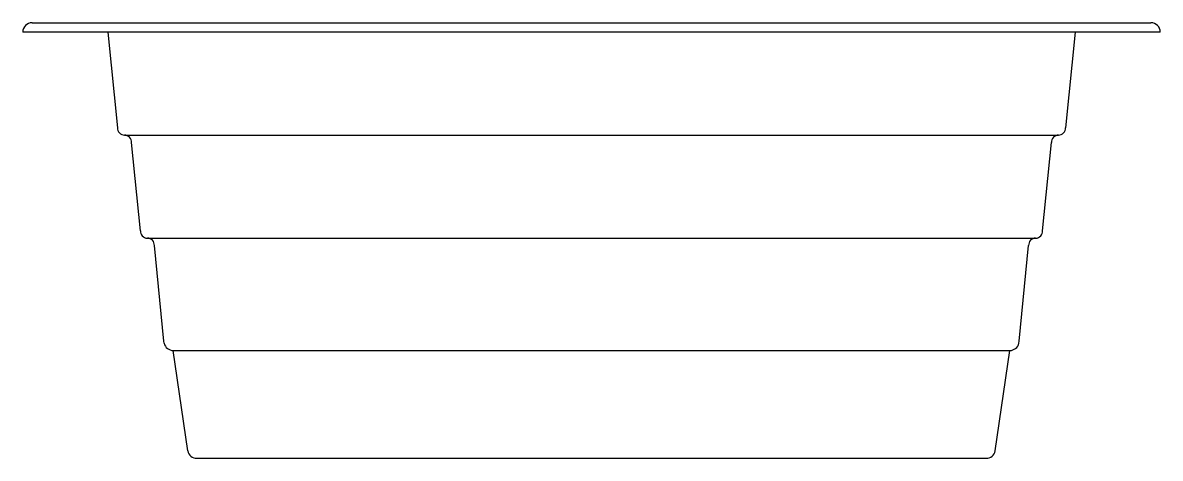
# Model space of a CAD drawing. Extents: x -1007.57 to -1005.14, y 403.44 to 404.37.
import ezdxf

# ---------------------------------------------------------------- set-up
doc = ezdxf.new("R2010")
doc.units = 0
doc.header["$LTSCALE"] = 10
doc.header["$MEASUREMENT"] = 0
doc.layers.add('Piscinas_Fibratec', color=4, linetype='CONTINUOUS')

msp = doc.modelspace()

# ---------------------------------------------------------------- linework, layer by layer
at = {"layer": 'Piscinas_Fibratec', "color": 2}
for p, q in [((-1007.5478, 404.3711), (-1005.1578, 404.3711)), ((-1005.1378, 404.3511), (-1007.5678, 404.3511))]:
    msp.add_line(p, q, dxfattribs=at)
at = {"layer": 'Piscinas_Fibratec'}
for p, q in [((-1007.3858, 404.3511), (-1007.3654, 404.1468)), ((-1005.3198, 404.3511), (-1005.3403, 404.1468)), ((-1007.3504, 404.1311), (-1005.3552, 404.1311)), ((-1007.3166, 403.9268), (-1007.3354, 404.1153)), ((-1005.3891, 403.9268), (-1005.3702, 404.1153)), ((-1007.3016, 403.9111), (-1005.4041, 403.9111)), ((-1007.2662, 403.6911), (-1007.2866, 403.8953)), ((-1005.4395, 403.6911), (-1005.419, 403.8953)), ((-1007.2658, 403.6869), (-1007.2662, 403.6911)), ((-1005.4399, 403.6869), (-1005.4395, 403.6911)), ((-1007.2462, 403.6711), (-1005.4594, 403.6711)), ((-1007.2154, 403.4569), (-1007.2462, 403.6711)), ((-1005.4903, 403.4569), (-1005.4594, 403.6711)), ((-1007.1959, 403.4411), (-1005.5098, 403.4411))]:
    msp.add_line(p, q, dxfattribs=at)
at = {"layer": 'Piscinas_Fibratec', "color": 2}
for centre, start, end in [((-1007.5478, 404.3511), 90, 180), ((-1005.1578, 404.3511), 0, 90)]:
    msp.add_arc(centre, 0.02, start, end, dxfattribs=at)
at = {"layer": 'Piscinas_Fibratec'}
for centre, radius, start, end in [((-1007.3504, 404.1461), 0.015, 177.1556, 270), ((-1005.3552, 404.1461), 0.015, 270, 2.8444), ((-1007.3504, 404.1161), 0.015, 357.1556, 90), ((-1005.3552, 404.1161), 0.015, 90, 182.8444), ((-1007.3016, 403.9261), 0.015, 177.1556, 270), ((-1005.4041, 403.9261), 0.015, 270, 2.8444), ((-1007.3016, 403.8961), 0.015, 357.1556, 90), ((-1005.4041, 403.8961), 0.015, 90, 182.8444), ((-1007.2462, 403.6911), 0.02, 192.0587, 270), ((-1005.4594, 403.6911), 0.02, 270, 347.9413), ((-1007.1959, 403.4611), 0.02, 192.0587, 270), ((-1005.5098, 403.4611), 0.02, 270, 347.9413)]:
    msp.add_arc(centre, radius, start, end, dxfattribs=at)

doc.saveas('drawing.dxf')
